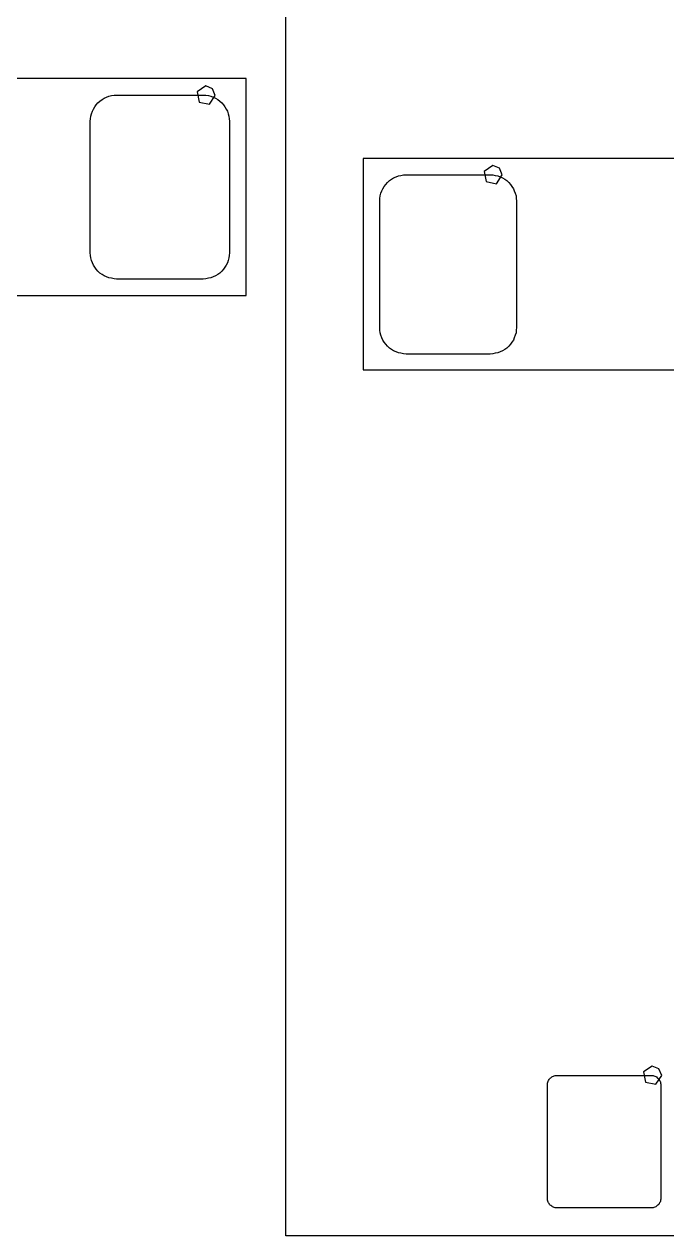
# Model space of a CAD drawing. Extents: x 114 to 258, y 8 to 198.
# Drawn here: x 220.57 to 227.39, y 170.13 to 182.98 of the extents above; entities that cross this region are included whole.
import ezdxf

# ---------------------------------------------------------------- set-up
doc = ezdxf.new("R2010")
doc.units = 0

msp = doc.modelspace()

# ---------------------------------------------------------------- linework, layer by layer
at = {"layer": 'Layer 1', "color": 7}
for points in [[(223.34728, 170.13408), (223.34728, 187.43402)], [(222.92818, 182.4099), (217.96756, 182.4099)], [(222.92818, 180.10866), (222.92818, 182.4099)], [(221.44736, 182.21178), (221.47276, 182.2194)], [(221.47276, 182.2194), (221.49816, 182.22702)], [(221.49816, 182.22702), (221.5261, 182.2321)], [(221.5261, 182.2321), (221.55404, 182.2321)], [(221.55404, 182.2321), (222.47098, 182.2321)], [(222.50019, 182.329814), (222.407802, 182.268082), (222.429479, 182.159103), (222.538458, 182.137426), (222.60019, 182.229814), (222.570901, 182.300525), (222.50019, 182.329814), (222.50019, 182.329814)], [(222.47098, 182.2321), (222.49892, 182.2321)], [(222.49892, 182.2321), (222.52686, 182.22702)], [(222.52686, 182.22702), (222.55226, 182.2194)], [(222.55226, 182.2194), (222.57766, 182.21178)], [(221.2975, 182.06192), (221.30766, 182.08478)], [(221.30766, 182.08478), (221.3229, 182.10764)], [(221.3229, 182.10764), (221.33814, 182.1305)], [(221.33814, 182.1305), (221.35592, 182.15082)], [(221.35592, 182.15082), (221.37624, 182.1686)], [(221.37624, 182.1686), (221.3991, 182.18638)], [(221.3991, 182.18638), (221.42196, 182.19908)], [(221.42196, 182.19908), (221.44736, 182.21178)], [(222.57766, 182.21178), (222.60306, 182.19908)], [(222.60306, 182.19908), (222.62592, 182.18638)], [(222.62592, 182.18638), (222.64878, 182.1686)], [(222.64878, 182.1686), (222.6691, 182.15082)], [(222.6691, 182.15082), (222.68688, 182.1305)], [(222.68688, 182.1305), (222.70212, 182.10764)], [(222.70212, 182.10764), (222.71736, 182.08478)], [(222.71736, 182.08478), (222.73006, 182.06192)], [(221.27464, 181.95524), (221.27718, 181.98064)], [(221.27718, 181.98064), (221.27972, 182.00858)], [(221.27972, 182.00858), (221.28734, 182.03398)], [(221.28734, 182.03398), (221.2975, 182.06192)], [(222.73006, 182.06192), (222.73768, 182.03398)], [(222.73768, 182.03398), (222.7453, 182.00858)], [(222.7453, 182.00858), (222.74784, 181.98064)], [(222.74784, 181.98064), (222.75038, 181.95524)], [(221.27464, 180.56078), (221.27464, 181.95524)], [(222.75038, 181.95524), (222.75038, 180.56078)], [(229.06736, 181.559), (224.1677, 181.559)], [(224.1677, 181.559), (224.1677, 179.31872)], [(225.544888, 181.48501), (225.4525, 181.423278), (225.474177, 181.314299), (225.583156, 181.292622), (225.644888, 181.38501), (225.615599, 181.455721), (225.544888, 181.48501), (225.544888, 181.48501)], [(224.42678, 181.305), (224.4471, 181.32532)], [(224.4471, 181.32532), (224.46996, 181.34056)], [(224.46996, 181.34056), (224.49282, 181.3558)], [(224.49282, 181.3558), (224.51822, 181.36596)], [(224.51822, 181.36596), (224.54362, 181.37612)], [(224.54362, 181.37612), (224.56902, 181.3812)], [(224.56902, 181.3812), (224.59696, 181.38628)], [(224.59696, 181.38628), (224.6249, 181.38628)], [(224.6249, 181.38628), (225.51644, 181.38628)], [(225.51644, 181.38628), (225.54438, 181.38628)], [(225.54438, 181.38628), (225.56978, 181.3812)], [(225.56978, 181.3812), (225.59772, 181.37612)], [(225.59772, 181.37612), (225.62312, 181.36596)], [(225.62312, 181.36596), (225.64852, 181.3558)], [(225.64852, 181.3558), (225.67138, 181.34056)], [(225.67138, 181.34056), (225.69424, 181.32532)], [(225.69424, 181.32532), (225.71456, 181.305)], [(224.35058, 181.16276), (224.3582, 181.1907)], [(224.3582, 181.1907), (224.36582, 181.2161)], [(224.36582, 181.2161), (224.37852, 181.23896)], [(224.37852, 181.23896), (224.39122, 181.26436)], [(224.39122, 181.26436), (224.409, 181.28468)], [(224.409, 181.28468), (224.42678, 181.305)], [(225.71456, 181.305), (225.73234, 181.28468)], [(225.73234, 181.28468), (225.74758, 181.26436)], [(225.74758, 181.26436), (225.76282, 181.23896)], [(225.76282, 181.23896), (225.77298, 181.2161)], [(225.77298, 181.2161), (225.78314, 181.1907)], [(225.78314, 181.1907), (225.79076, 181.16276)], [(224.3455, 181.13482), (224.35058, 181.16276)], [(224.3455, 181.10942), (224.3455, 181.13482)], [(224.3455, 179.76576), (224.3455, 181.10942)], [(225.79076, 181.16276), (225.7933, 181.13482)], [(225.7933, 181.13482), (225.79584, 181.10942)], [(225.79584, 181.10942), (225.79584, 179.76576)], [(221.27718, 180.53284), (221.27464, 180.56078)], [(222.75038, 180.56078), (222.74784, 180.53284)], [(221.27972, 180.50744), (221.27718, 180.53284)], [(221.28734, 180.4795), (221.27972, 180.50744)], [(221.2975, 180.4541), (221.28734, 180.4795)], [(221.30766, 180.4287), (221.2975, 180.4541)], [(221.3229, 180.40584), (221.30766, 180.4287)], [(222.71736, 180.4287), (222.70212, 180.40584)], [(222.73006, 180.4541), (222.71736, 180.4287)], [(222.73768, 180.4795), (222.73006, 180.4541)], [(222.7453, 180.50744), (222.73768, 180.4795)], [(222.74784, 180.53284), (222.7453, 180.50744)], [(221.33814, 180.38552), (221.3229, 180.40584)], [(221.35592, 180.3652), (221.33814, 180.38552)], [(221.37624, 180.34488), (221.35592, 180.3652)], [(221.3991, 180.32964), (221.37624, 180.34488)], [(221.42196, 180.3144), (221.3991, 180.32964)], [(221.44736, 180.30424), (221.42196, 180.3144)], [(221.47276, 180.29408), (221.44736, 180.30424)], [(221.49816, 180.289), (221.47276, 180.29408)], [(221.5261, 180.28392), (221.49816, 180.289)], [(222.52686, 180.289), (222.49892, 180.28392)], [(222.55226, 180.29408), (222.52686, 180.289)], [(222.57766, 180.30424), (222.55226, 180.29408)], [(222.60306, 180.3144), (222.57766, 180.30424)], [(222.62592, 180.32964), (222.60306, 180.3144)], [(222.64878, 180.34488), (222.62592, 180.32964)], [(222.6691, 180.3652), (222.64878, 180.34488)], [(222.68688, 180.38552), (222.6691, 180.3652)], [(222.70212, 180.40584), (222.68688, 180.38552)], [(221.55404, 180.28138), (221.5261, 180.28392)], [(222.47098, 180.28138), (221.55404, 180.28138)], [(222.49892, 180.28392), (222.47098, 180.28138)], [(217.96756, 180.10866), (222.92818, 180.10866)], [(224.3455, 179.73782), (224.3455, 179.76576)], [(224.35058, 179.71242), (224.3455, 179.73782)], [(224.3582, 179.68448), (224.35058, 179.71242)], [(224.36582, 179.65908), (224.3582, 179.68448)], [(224.37852, 179.63368), (224.36582, 179.65908)], [(225.77298, 179.65908), (225.76282, 179.63368)], [(225.78314, 179.68448), (225.77298, 179.65908)], [(225.79076, 179.71242), (225.78314, 179.68448)], [(225.7933, 179.73782), (225.79076, 179.71242)], [(225.79584, 179.76576), (225.7933, 179.73782)], [(224.39122, 179.61082), (224.37852, 179.63368)], [(224.409, 179.5905), (224.39122, 179.61082)], [(224.42678, 179.57018), (224.409, 179.5905)], [(224.4471, 179.54986), (224.42678, 179.57018)], [(224.46996, 179.53462), (224.4471, 179.54986)], [(224.49282, 179.51938), (224.46996, 179.53462)], [(224.51822, 179.50922), (224.49282, 179.51938)], [(225.64852, 179.51938), (225.62312, 179.50922)], [(225.67138, 179.53462), (225.64852, 179.51938)], [(225.69424, 179.54986), (225.67138, 179.53462)], [(225.71456, 179.57018), (225.69424, 179.54986)], [(225.73234, 179.5905), (225.71456, 179.57018)], [(225.74758, 179.61082), (225.73234, 179.5905)], [(225.76282, 179.63368), (225.74758, 179.61082)], [(224.54362, 179.49906), (224.51822, 179.50922)], [(224.56902, 179.49398), (224.54362, 179.49906)], [(224.59696, 179.4889), (224.56902, 179.49398)], [(224.6249, 179.48636), (224.59696, 179.4889)], [(225.51644, 179.48636), (224.6249, 179.48636)], [(225.54438, 179.4889), (225.51644, 179.48636)], [(225.56978, 179.49398), (225.54438, 179.4889)], [(225.59772, 179.49906), (225.56978, 179.49398)], [(225.62312, 179.50922), (225.59772, 179.49906)], [(224.1677, 179.31872), (229.06736, 179.31872)], [(227.236274, 171.932832), (227.143886, 171.8711), (227.165563, 171.762121), (227.274542, 171.740444), (227.336274, 171.832832), (227.306985, 171.903543), (227.236274, 171.932832), (227.236274, 171.932832)], [(226.14636, 171.79778), (226.15398, 171.8054)], [(226.15398, 171.8054), (226.1616, 171.81048)], [(226.1616, 171.81048), (226.16922, 171.8181)], [(226.16922, 171.8181), (226.17684, 171.82318)], [(226.17684, 171.82318), (226.187, 171.82572)], [(226.187, 171.82572), (226.19462, 171.8308)], [(226.19462, 171.8308), (226.20478, 171.83334)], [(226.20478, 171.83334), (226.21494, 171.83334)], [(226.21494, 171.83334), (226.2251, 171.83334)], [(226.2251, 171.83334), (227.22586, 171.83334)], [(227.22586, 171.83334), (227.23602, 171.83334)], [(227.23602, 171.83334), (227.24618, 171.83334)], [(227.24618, 171.83334), (227.2538, 171.8308)], [(227.2538, 171.8308), (227.26396, 171.82572)], [(227.26396, 171.82572), (227.27412, 171.82318)], [(227.27412, 171.82318), (227.28174, 171.8181)], [(227.28174, 171.8181), (227.28936, 171.81048)], [(227.28936, 171.81048), (227.29698, 171.8054)], [(227.29698, 171.8054), (227.3046, 171.79778)], [(226.1235, 171.7419), (226.12604, 171.75206)], [(226.1235, 171.73174), (226.1235, 171.7419)], [(226.1235, 170.53286), (226.1235, 171.73174)], [(226.12604, 171.75206), (226.12858, 171.76222)], [(226.12858, 171.76222), (226.13112, 171.77238)], [(226.13112, 171.77238), (226.1362, 171.78)], [(226.1362, 171.78), (226.14128, 171.79016)], [(226.14128, 171.79016), (226.14636, 171.79778)], [(227.3046, 171.79778), (227.30968, 171.79016)], [(227.30968, 171.79016), (227.31476, 171.78)], [(227.31476, 171.78), (227.31984, 171.77238)], [(227.31984, 171.77238), (227.32238, 171.76222)], [(227.32238, 171.76222), (227.32492, 171.75206)], [(227.32492, 171.75206), (227.32746, 171.7419)], [(227.32746, 171.7419), (227.32746, 171.73174)], [(227.32746, 171.73174), (227.32746, 170.53286)], [(226.1235, 170.5227), (226.1235, 170.53286)], [(226.12604, 170.51254), (226.1235, 170.5227)], [(227.32746, 170.5227), (227.32492, 170.51254)], [(227.32746, 170.53286), (227.32746, 170.5227)], [(226.12858, 170.50238), (226.12604, 170.51254)], [(226.13112, 170.49222), (226.12858, 170.50238)], [(226.1362, 170.4846), (226.13112, 170.49222)], [(226.14128, 170.47698), (226.1362, 170.4846)], [(226.14636, 170.46682), (226.14128, 170.47698)], [(226.15398, 170.4592), (226.14636, 170.46682)], [(226.1616, 170.45412), (226.15398, 170.4592)], [(226.16922, 170.4465), (226.1616, 170.45412)], [(226.17684, 170.44142), (226.16922, 170.4465)], [(226.187, 170.43888), (226.17684, 170.44142)], [(226.19462, 170.4338), (226.187, 170.43888)], [(226.20478, 170.43126), (226.19462, 170.4338)], [(226.21494, 170.43126), (226.20478, 170.43126)], [(226.2251, 170.43126), (226.21494, 170.43126)], [(227.22586, 170.43126), (226.2251, 170.43126)], [(227.23602, 170.43126), (227.22586, 170.43126)], [(227.24618, 170.43126), (227.23602, 170.43126)], [(227.2538, 170.4338), (227.24618, 170.43126)], [(227.26396, 170.43888), (227.2538, 170.4338)], [(227.27412, 170.44142), (227.26396, 170.43888)], [(227.28174, 170.4465), (227.27412, 170.44142)], [(227.28936, 170.45412), (227.28174, 170.4465)], [(227.29698, 170.4592), (227.28936, 170.45412)], [(227.3046, 170.46682), (227.29698, 170.4592)], [(227.30968, 170.47698), (227.3046, 170.46682)], [(227.31476, 170.4846), (227.30968, 170.47698)], [(227.31984, 170.49222), (227.31476, 170.4846)], [(227.32238, 170.50238), (227.31984, 170.49222)], [(227.32492, 170.51254), (227.32238, 170.50238)], [(238.72444, 170.13408), (223.34728, 170.13408)]]:
    msp.add_lwpolyline(points, dxfattribs=at)

doc.saveas('drawing.dxf')
